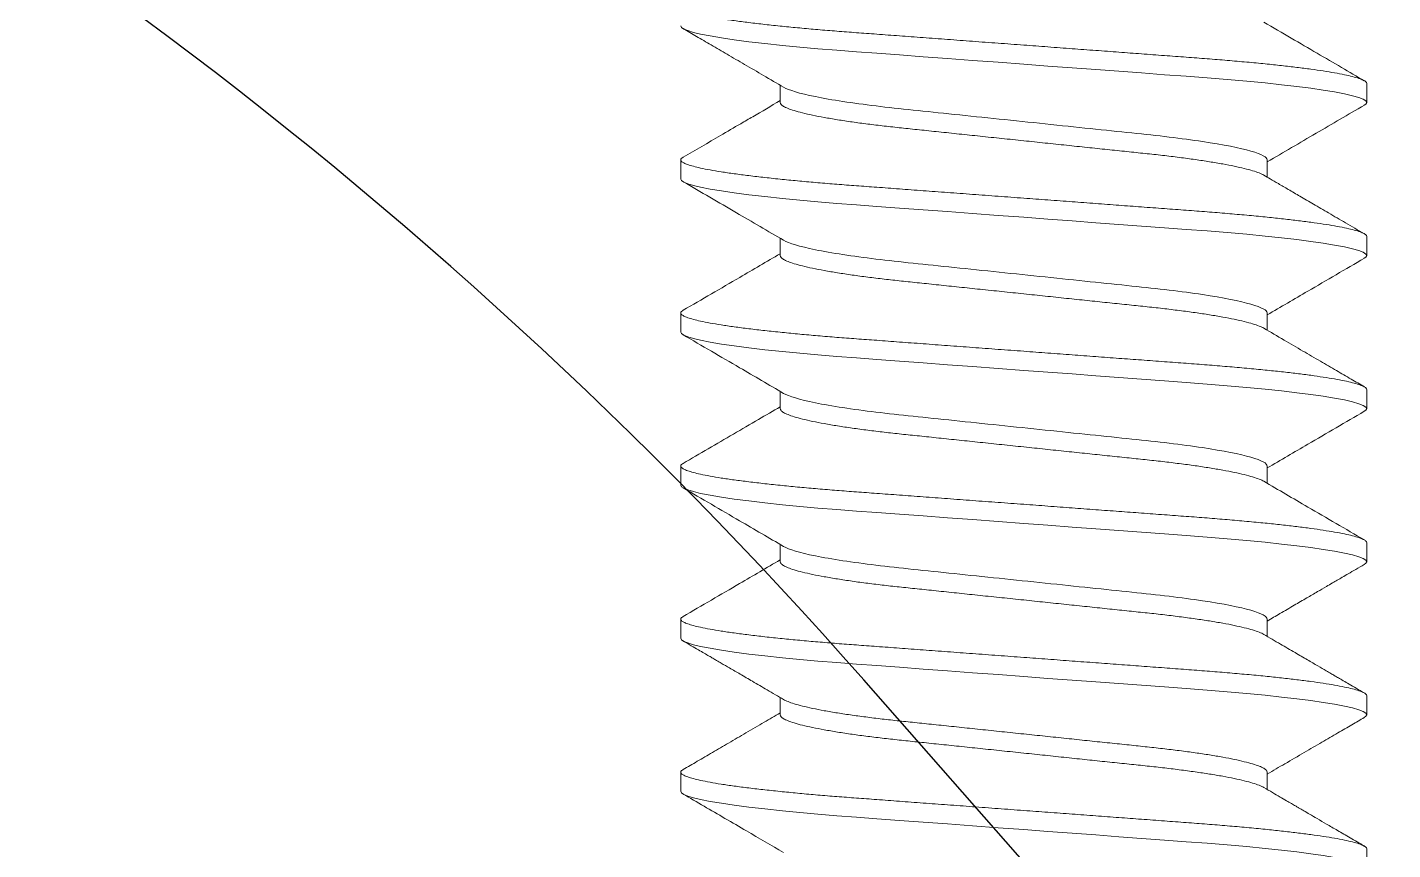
# Model space of a CAD drawing. Header units: inches. Extents: x -1 to 66.5, y -11.9 to 25.2.
# Drawn here: x 38.9843 to 39.2072, y -6.4275 to -6.2932 of the extents above; entities that cross this region are included whole.
import ezdxf

# ---------------------------------------------------------------- set-up
doc = ezdxf.new("R2010")
doc.units = ezdxf.units.IN
doc.header["$MEASUREMENT"] = 0
doc.linetypes.add('SLD-Solid', pattern=[0])
doc.layers.add('Clamp', color=30, linetype='Continuous')
doc.layers.add('Fastener', color=134, linetype='Continuous')

msp = doc.modelspace()

# ---------------------------------------------------------------- linework, layer by layer
at = {"layer": 'Clamp'}
msp.add_line((39.88488, -7.26878), (39.12087, -6.39977), dxfattribs=at)
msp.add_arc((38.5576, -6.89497), 0.75, 41.32105, 90, dxfattribs=at)
at = {"layer": 'Fastener', "linetype": 'SLD-Solid', "lineweight": 15}
for p, q in [((39.10723, -6.30547), (39.10723, -6.30266)), ((39.20299, -6.30235), (39.20299, -6.30547)), ((39.09099, -6.31797), (39.09099, -6.31485)), ((39.18675, -6.31485), (39.18675, -6.31767)), ((39.10723, -6.33047), (39.10723, -6.32766)), ((39.20299, -6.32735), (39.20299, -6.33047)), ((39.09099, -6.34297), (39.09099, -6.33985)), ((39.18675, -6.33985), (39.18675, -6.34267)), ((39.10723, -6.35547), (39.10723, -6.35266)), ((39.20299, -6.35235), (39.20299, -6.35547)), ((39.09099, -6.36797), (39.09099, -6.36485)), ((39.18675, -6.36485), (39.18675, -6.36767)), ((39.10723, -6.38047), (39.10723, -6.37766)), ((39.20299, -6.37735), (39.20299, -6.38047)), ((39.09099, -6.39297), (39.09099, -6.38985)), ((39.18675, -6.38985), (39.18675, -6.39267)), ((39.20299, -6.40235), (39.20299, -6.40547)), ((39.10723, -6.40547), (39.10723, -6.40266)), ((39.09099, -6.41797), (39.09099, -6.41485)), ((39.18675, -6.41485), (39.18675, -6.41767)), ((39.20299, -6.42735), (39.20299, -6.43047))]:
    msp.add_line(p, q, dxfattribs=at)
at = {"layer": 'Fastener', "linetype": 'SLD-Solid', "lineweight": 15, "flags": 128}
for points in [[(39.20258, -6.30591), (39.20287, -6.30572), (39.20299, -6.30547), (39.20285, -6.30522), (39.20243, -6.30494), (39.2017, -6.30466), (39.20067, -6.30436), (39.19934, -6.30406), (39.19771, -6.30375), (39.1959, -6.30345), (39.19386, -6.30316), (39.19158, -6.30287), (39.18909, -6.30258), (39.18641, -6.30229), (39.18339, -6.302), (39.18022, -6.30172), (39.17692, -6.30145), (39.17352, -6.3012), (39.16995, -6.30093), (39.1662, -6.30065), (39.16253, -6.30038), (39.15874, -6.3001), (39.15488, -6.29981), (39.15095, -6.29952), (39.14699, -6.29922), (39.1428, -6.29891), (39.13864, -6.2986), (39.13455, -6.2983), (39.13056, -6.298), (39.1267, -6.29771), (39.123, -6.29744), (39.11968, -6.29719), (39.11649, -6.29695), (39.1134, -6.2967), (39.11042, -6.29643), (39.10758, -6.29616), (39.10474, -6.29585), (39.10212, -6.29555), (39.09974, -6.29524), (39.09762, -6.29492), (39.09578, -6.29461), (39.09423, -6.29431), (39.09305, -6.29402), (39.09214, -6.29374), (39.0915, -6.29348), (39.09112, -6.29322), (39.09099, -6.29297), (39.09099, -6.29297)], [(39.20258, -6.33091), (39.20287, -6.33072), (39.20299, -6.33047), (39.20285, -6.33022), (39.20243, -6.32994), (39.2017, -6.32966), (39.20067, -6.32936), (39.19934, -6.32906), (39.19771, -6.32875), (39.1959, -6.32845), (39.19386, -6.32816), (39.19158, -6.32787), (39.18909, -6.32758), (39.18641, -6.32729), (39.18339, -6.327), (39.18022, -6.32672), (39.17692, -6.32645), (39.17352, -6.3262), (39.16995, -6.32593), (39.1662, -6.32565), (39.16253, -6.32538), (39.15874, -6.3251), (39.15488, -6.32481), (39.15095, -6.32452), (39.14699, -6.32422), (39.1428, -6.32391), (39.13864, -6.3236), (39.13455, -6.3233), (39.13056, -6.323), (39.1267, -6.32271), (39.123, -6.32244), (39.11968, -6.32219), (39.11649, -6.32195), (39.1134, -6.3217), (39.11042, -6.32143), (39.10758, -6.32116), (39.10474, -6.32085), (39.10212, -6.32055), (39.09974, -6.32024), (39.09762, -6.31992), (39.09578, -6.31961), (39.09423, -6.31931), (39.09305, -6.31902), (39.09214, -6.31874), (39.0915, -6.31848), (39.09112, -6.31822), (39.09099, -6.31797), (39.09099, -6.31797)], [(39.20258, -6.35591), (39.20287, -6.35572), (39.20299, -6.35547), (39.20285, -6.35522), (39.20243, -6.35494), (39.2017, -6.35466), (39.20067, -6.35436), (39.19934, -6.35406), (39.19771, -6.35375), (39.1959, -6.35345), (39.19386, -6.35316), (39.19158, -6.35287), (39.18909, -6.35258), (39.18641, -6.35229), (39.18339, -6.352), (39.18022, -6.35172), (39.17692, -6.35145), (39.17352, -6.3512), (39.16995, -6.35093), (39.1662, -6.35065), (39.16253, -6.35038), (39.15874, -6.3501), (39.15488, -6.34981), (39.15095, -6.34952), (39.14699, -6.34922), (39.1428, -6.34891), (39.13864, -6.3486), (39.13455, -6.3483), (39.13056, -6.348), (39.1267, -6.34771), (39.123, -6.34744), (39.11968, -6.34719), (39.11649, -6.34695), (39.1134, -6.3467), (39.11042, -6.34643), (39.10758, -6.34616), (39.10474, -6.34585), (39.10212, -6.34555), (39.09974, -6.34524), (39.09762, -6.34492), (39.09578, -6.34461), (39.09423, -6.34431), (39.09305, -6.34402), (39.09214, -6.34374), (39.0915, -6.34348), (39.09112, -6.34322), (39.09099, -6.34297), (39.09099, -6.34297)], [(39.20258, -6.38091), (39.20287, -6.38072), (39.20299, -6.38047), (39.20285, -6.38022), (39.20243, -6.37994), (39.2017, -6.37966), (39.20067, -6.37936), (39.19934, -6.37906), (39.19771, -6.37875), (39.1959, -6.37845), (39.19386, -6.37816), (39.19158, -6.37787), (39.18909, -6.37758), (39.18641, -6.37729), (39.18339, -6.377), (39.18022, -6.37672), (39.17692, -6.37645), (39.17352, -6.3762), (39.16995, -6.37593), (39.1662, -6.37565), (39.16253, -6.37538), (39.15874, -6.3751), (39.15488, -6.37481), (39.15095, -6.37452), (39.14699, -6.37422), (39.1428, -6.37391), (39.13864, -6.3736), (39.13455, -6.3733), (39.13056, -6.373), (39.1267, -6.37271), (39.123, -6.37244), (39.11968, -6.37219), (39.11649, -6.37195), (39.1134, -6.3717), (39.11042, -6.37143), (39.10758, -6.37116), (39.10474, -6.37085), (39.10212, -6.37055), (39.09974, -6.37024), (39.09762, -6.36992), (39.09578, -6.36961), (39.09423, -6.36931), (39.09305, -6.36902), (39.09214, -6.36874), (39.0915, -6.36848), (39.09112, -6.36822), (39.09099, -6.36797), (39.09099, -6.36797)], [(39.20258, -6.40592), (39.20287, -6.40572), (39.20299, -6.40547), (39.20285, -6.40522), (39.20243, -6.40494), (39.2017, -6.40466), (39.20067, -6.40436), (39.19934, -6.40406), (39.19771, -6.40375), (39.1959, -6.40345), (39.19386, -6.40316), (39.19158, -6.40287), (39.18909, -6.40258), (39.18641, -6.40229), (39.18339, -6.402), (39.18022, -6.40172), (39.17692, -6.40145), (39.17352, -6.4012), (39.16995, -6.40093), (39.1662, -6.40065), (39.16253, -6.40038), (39.15874, -6.4001), (39.15488, -6.39981), (39.15095, -6.39952), (39.14699, -6.39922), (39.1428, -6.39891), (39.13864, -6.3986), (39.13455, -6.3983), (39.13056, -6.398), (39.1267, -6.39771), (39.123, -6.39744), (39.11968, -6.39719), (39.11649, -6.39695), (39.1134, -6.3967), (39.11042, -6.39643), (39.10758, -6.39616), (39.10474, -6.39585), (39.10212, -6.39555), (39.09974, -6.39524), (39.09762, -6.39492), (39.09578, -6.39461), (39.09423, -6.39431), (39.09305, -6.39402), (39.09214, -6.39374), (39.0915, -6.39348), (39.09112, -6.39322), (39.09099, -6.39297), (39.09099, -6.39297)], [(39.20258, -6.43092), (39.20287, -6.43072), (39.20299, -6.43047), (39.20285, -6.43022), (39.20243, -6.42994), (39.2017, -6.42966), (39.20067, -6.42936), (39.19934, -6.42906), (39.19771, -6.42875), (39.1959, -6.42845), (39.19386, -6.42816), (39.19158, -6.42787), (39.18909, -6.42758), (39.18641, -6.42729), (39.18339, -6.427), (39.18022, -6.42672), (39.17692, -6.42645), (39.17352, -6.4262), (39.16995, -6.42593), (39.1662, -6.42565), (39.16253, -6.42538), (39.15874, -6.4251), (39.15488, -6.42481), (39.15095, -6.42452), (39.14699, -6.42422), (39.1428, -6.42391), (39.13864, -6.4236), (39.13455, -6.4233), (39.13056, -6.423), (39.1267, -6.42271), (39.123, -6.42244), (39.11968, -6.42219), (39.11649, -6.42195), (39.1134, -6.4217), (39.11042, -6.42143), (39.10758, -6.42116), (39.10474, -6.42085), (39.10212, -6.42055), (39.09974, -6.42024), (39.09762, -6.41992), (39.09578, -6.41961), (39.09423, -6.41931), (39.09305, -6.41902), (39.09214, -6.41874), (39.0915, -6.41848), (39.09112, -6.41822), (39.09099, -6.41797), (39.09099, -6.41797)]]:
    msp.add_lwpolyline(points, dxfattribs=at)
at = {"layer": 'Fastener', "linetype": 'SLD-Solid', "lineweight": 15}
for points, knots in [([(39.20299, -6.30235), (39.20297, -6.30226), (39.20291, -6.30209), (39.20247, -6.30182), (39.20175, -6.30153), (39.20072, -6.30124), (39.19939, -6.30093), (39.19778, -6.30063), (39.19594, -6.30033), (39.1939, -6.30003), (39.19162, -6.29974), (39.18913, -6.29945), (39.1864, -6.29916), (39.18344, -6.29888), (39.18026, -6.2986), (39.17696, -6.29833), (39.17353, -6.29807), (39.16995, -6.29781), (39.16627, -6.29753), (39.16253, -6.29726), (39.15874, -6.29697), (39.15488, -6.29669), (39.15095, -6.29639), (39.14691, -6.29609), (39.1428, -6.29579), (39.13864, -6.29548), (39.13455, -6.29517), (39.13056, -6.29488), (39.1267, -6.29459), (39.12307, -6.29432), (39.11966, -6.29407), (39.11645, -6.29383), (39.11336, -6.29357), (39.11038, -6.29331), (39.10748, -6.29302), (39.1047, -6.29273), (39.10207, -6.29242), (39.09969, -6.29211), (39.09757, -6.2918), (39.09573, -6.29149), (39.09422, -6.29119), (39.09301, -6.2909), (39.0921, -6.29062), (39.09146, -6.29035), (39.09107, -6.29009), (39.09095, -6.28984), (39.09105, -6.28962), (39.09131, -6.28947), (39.09141, -6.28941)], [0, 0, 0, 0, 0.021662, 0.043685, 0.066021, 0.088614, 0.111408, 0.134339, 0.15603, 0.177733, 0.199393, 0.220955, 0.242368, 0.264858, 0.287066, 0.30894, 0.330508, 0.35233, 0.374494, 0.395657, 0.417032, 0.438566, 0.46021, 0.481908, 0.50492, 0.527866, 0.550683, 0.573308, 0.595684, 0.617755, 0.638242, 0.658599, 0.679271, 0.700236, 0.721448, 0.744163, 0.767043, 0.790025, 0.813045, 0.836036, 0.858935, 0.880383, 0.901642, 0.922663, 0.943401, 0.963816, 0.985478, 1, 1, 1, 1]), ([(39.18619, -6.29234), (39.18769, -6.29322), (39.19059, -6.29492), (39.19482, -6.29738), (39.1988, -6.2997), (39.20137, -6.30119), (39.2026, -6.30191)], [0, 0, 0, 0, 0.273535, 0.531456, 0.773647, 1, 1, 1, 1]), ([(39.10779, -6.30298), (39.10669, -6.30234), (39.10457, -6.3011), (39.10149, -6.2993), (39.09864, -6.29764), (39.09601, -6.29611), (39.09362, -6.29472), (39.0921, -6.29383), (39.09138, -6.29341)], [0, 0, 0, 0, 0.2013768, 0.3889398, 0.5626344, 0.7224076, 0.8682099, 1, 1, 1, 1]), ([(39.18675, -6.31485), (39.18675, -6.31442), (39.18589, -6.31393), (39.1823, -6.3129), (39.17956, -6.31235), (39.1745, -6.31159), (39.17265, -6.31135), (39.16878, -6.31088), (39.16678, -6.31067), (39.16037, -6.31), (39.15551, -6.30949), (39.1455, -6.30844), (39.14037, -6.30791), (39.13092, -6.30692), (39.12672, -6.30651), (39.11903, -6.30557), (39.11559, -6.30505), (39.11037, -6.30399), (39.10861, -6.30346), (39.10779, -6.30298)], [0, 0, 0, 0, 0.125, 0.125, 0.25, 0.25, 0.3125, 0.3125, 0.375, 0.375, 0.5, 0.5, 0.625, 0.625, 0.75, 0.75, 0.875, 0.875, 1, 1, 1, 1]), ([(39.09138, -6.31441), (39.09341, -6.31323), (39.09655, -6.31141), (39.10033, -6.3092), (39.10359, -6.3073), (39.10573, -6.30605), (39.10723, -6.30517)], [0, 0, 0, 0, 0.3837041, 0.5932796, 0.7162439, 1, 1, 1, 1]), ([(39.18619, -6.31734), (39.18618, -6.31734), (39.18603, -6.31722), (39.18545, -6.31698), (39.18442, -6.31662), (39.18306, -6.31625), (39.18142, -6.31588), (39.17952, -6.31551), (39.17738, -6.31515), (39.17501, -6.31479), (39.17244, -6.31445), (39.1697, -6.31411), (39.16683, -6.3138), (39.16381, -6.31349), (39.16065, -6.31316), (39.15736, -6.31281), (39.15397, -6.31246), (39.1505, -6.31209), (39.14697, -6.31172), (39.14342, -6.31135), (39.13989, -6.31098), (39.13645, -6.31062), (39.13312, -6.31027), (39.12997, -6.30994), (39.127, -6.30963), (39.12418, -6.30932), (39.1215, -6.309), (39.11894, -6.30865), (39.11656, -6.30829), (39.11439, -6.30792), (39.11247, -6.30755), (39.11083, -6.30717), (39.10949, -6.30681), (39.10847, -6.30645), (39.10775, -6.30611), (39.10731, -6.30578), (39.10726, -6.30558), (39.10723, -6.30547)], [0, 0, 0, 0, 0.001034, 0.030594, 0.06051, 0.090667, 0.120402, 0.150133, 0.179742, 0.209115, 0.238666, 0.26775, 0.296272, 0.324823, 0.353932, 0.382971, 0.412352, 0.441967, 0.4717, 0.501973, 0.532121, 0.562023, 0.591563, 0.620635, 0.64864, 0.67668, 0.705259, 0.734285, 0.764195, 0.794347, 0.824621, 0.854892, 0.885035, 0.914399, 0.943414, 0.971978, 1, 1, 1, 1]), ([(39.20261, -6.30591), (39.19997, -6.30744), (39.19469, -6.31052), (39.18941, -6.31361), (39.18675, -6.31516)], [0, 0, 0, 0, 0.497806, 1, 1, 1, 1]), ([(39.20299, -6.32735), (39.20297, -6.32726), (39.20291, -6.32709), (39.20247, -6.32682), (39.20175, -6.32653), (39.20072, -6.32624), (39.19939, -6.32593), (39.19778, -6.32563), (39.19594, -6.32533), (39.1939, -6.32503), (39.19162, -6.32474), (39.18913, -6.32445), (39.1864, -6.32416), (39.18344, -6.32388), (39.18026, -6.3236), (39.17696, -6.32333), (39.17353, -6.32307), (39.16995, -6.32281), (39.16627, -6.32253), (39.16253, -6.32226), (39.15874, -6.32197), (39.15488, -6.32169), (39.15095, -6.32139), (39.14691, -6.32109), (39.1428, -6.32079), (39.13864, -6.32048), (39.13455, -6.32017), (39.13056, -6.31988), (39.1267, -6.31959), (39.12307, -6.31932), (39.11966, -6.31907), (39.11645, -6.31883), (39.11336, -6.31857), (39.11038, -6.31831), (39.10748, -6.31802), (39.1047, -6.31773), (39.10207, -6.31742), (39.09969, -6.31711), (39.09757, -6.3168), (39.09573, -6.31649), (39.09422, -6.31619), (39.09301, -6.3159), (39.0921, -6.31562), (39.09146, -6.31535), (39.09107, -6.31509), (39.09095, -6.31484), (39.09105, -6.31462), (39.09131, -6.31447), (39.09141, -6.31441)], [0, 0, 0, 0, 0.0216608, 0.0436831, 0.0660175, 0.0886099, 0.1114021, 0.1343326, 0.1560227, 0.1777244, 0.199383, 0.2209443, 0.2423559, 0.2648446, 0.2870516, 0.3089247, 0.3304913, 0.3523128, 0.3744752, 0.3956377, 0.4170109, 0.4385448, 0.4601873, 0.4818844, 0.5048946, 0.5278397, 0.5506555, 0.5732801, 0.5956548, 0.6177248, 0.6382101, 0.6585661, 0.6792378, 0.7002013, 0.7214126, 0.7441266, 0.7670055, 0.7899865, 0.8130048, 0.835995, 0.8588924, 0.8803401, 0.9015979, 0.9226178, 0.9433549, 0.9637682, 0.985429, 1, 1, 1, 1]), ([(39.18619, -6.31734), (39.18654, -6.31754), (39.18733, -6.31801), (39.18866, -6.31878), (39.19028, -6.31973), (39.19218, -6.32084), (39.19438, -6.32212), (39.19686, -6.32357), (39.19964, -6.32519), (39.20158, -6.32632), (39.20261, -6.32691)], [0, 0, 0, 0, 0.06359, 0.144676, 0.243279, 0.359422, 0.493133, 0.644441, 0.813382, 1, 1, 1, 1]), ([(39.10779, -6.32798), (39.10522, -6.32648), (39.09975, -6.32328), (39.09428, -6.3201), (39.09138, -6.31841)], [0, 0, 0, 0, 0.470522, 1, 1, 1, 1]), ([(39.18675, -6.33985), (39.18675, -6.33942), (39.18589, -6.33893), (39.1823, -6.3379), (39.17956, -6.33735), (39.1745, -6.33659), (39.17265, -6.33635), (39.16878, -6.33588), (39.16678, -6.33567), (39.16037, -6.335), (39.15551, -6.33449), (39.1455, -6.33344), (39.14037, -6.33291), (39.13092, -6.33192), (39.12672, -6.33151), (39.11902, -6.33057), (39.11559, -6.33005), (39.11037, -6.32899), (39.10861, -6.32846), (39.10779, -6.32798)], [0, 0, 0, 0, 0.125, 0.125, 0.25, 0.25, 0.3125, 0.3125, 0.375, 0.375, 0.5, 0.5, 0.625, 0.625, 0.75, 0.75, 0.875, 0.875, 1, 1, 1, 1]), ([(39.09138, -6.33941), (39.09446, -6.33762), (39.09975, -6.33455), (39.10502, -6.33146), (39.10723, -6.33017)], [0, 0, 0, 0, 0.5822999, 1, 1, 1, 1]), ([(39.18619, -6.34234), (39.18618, -6.34234), (39.18603, -6.34222), (39.18545, -6.34198), (39.18442, -6.34162), (39.18306, -6.34125), (39.18142, -6.34088), (39.17952, -6.34051), (39.17738, -6.34015), (39.17501, -6.33979), (39.17244, -6.33945), (39.1697, -6.33911), (39.16683, -6.3388), (39.16381, -6.33849), (39.16065, -6.33816), (39.15736, -6.33781), (39.15397, -6.33746), (39.1505, -6.33709), (39.14697, -6.33672), (39.14342, -6.33635), (39.13989, -6.33598), (39.13645, -6.33562), (39.13312, -6.33527), (39.12997, -6.33494), (39.127, -6.33463), (39.12418, -6.33432), (39.1215, -6.334), (39.11894, -6.33365), (39.11656, -6.33329), (39.11439, -6.33292), (39.11247, -6.33255), (39.11083, -6.33217), (39.10949, -6.33181), (39.10847, -6.33145), (39.10775, -6.33111), (39.10731, -6.33078), (39.10726, -6.33058), (39.10723, -6.33047)], [0, 0, 0, 0, 0.00103, 0.03059, 0.060507, 0.090663, 0.120398, 0.15013, 0.179739, 0.209112, 0.238663, 0.267747, 0.29627, 0.32482, 0.353929, 0.382968, 0.41235, 0.441965, 0.471698, 0.501971, 0.532119, 0.562021, 0.591562, 0.620634, 0.648639, 0.676678, 0.705258, 0.734284, 0.764194, 0.794346, 0.82462, 0.854891, 0.885035, 0.914399, 0.943414, 0.971978, 1, 1, 1, 1]), ([(39.20261, -6.33091), (39.19953, -6.3327), (39.19424, -6.33578), (39.18896, -6.33887), (39.18675, -6.34016)], [0, 0, 0, 0, 0.582218, 1, 1, 1, 1]), ([(39.20299, -6.35235), (39.20297, -6.35226), (39.20291, -6.35209), (39.20247, -6.35182), (39.20175, -6.35153), (39.20072, -6.35124), (39.19939, -6.35093), (39.19778, -6.35063), (39.19594, -6.35033), (39.1939, -6.35003), (39.19162, -6.34974), (39.18913, -6.34945), (39.1864, -6.34916), (39.18344, -6.34888), (39.18026, -6.3486), (39.17696, -6.34833), (39.17353, -6.34807), (39.16995, -6.34781), (39.16627, -6.34753), (39.16253, -6.34726), (39.15874, -6.34697), (39.15488, -6.34669), (39.15095, -6.34639), (39.14691, -6.34609), (39.1428, -6.34579), (39.13864, -6.34548), (39.13455, -6.34517), (39.13056, -6.34488), (39.1267, -6.34459), (39.12307, -6.34432), (39.11966, -6.34407), (39.11645, -6.34383), (39.11336, -6.34357), (39.11038, -6.34331), (39.10748, -6.34302), (39.1047, -6.34273), (39.10207, -6.34242), (39.09969, -6.34211), (39.09757, -6.3418), (39.09573, -6.34149), (39.09422, -6.34119), (39.09301, -6.3409), (39.0921, -6.34062), (39.09146, -6.34035), (39.09107, -6.34009), (39.09095, -6.33984), (39.09105, -6.33962), (39.09131, -6.33947), (39.09141, -6.33941)], [0, 0, 0, 0, 0.021663, 0.043687, 0.066023, 0.088617, 0.111412, 0.134344, 0.156036, 0.177739, 0.1994, 0.220963, 0.242376, 0.264867, 0.287076, 0.308951, 0.330519, 0.352343, 0.374507, 0.395671, 0.417046, 0.438582, 0.460226, 0.481925, 0.504937, 0.527884, 0.550702, 0.573329, 0.595705, 0.617777, 0.638264, 0.658622, 0.679295, 0.700261, 0.721474, 0.74419, 0.76707, 0.790053, 0.813074, 0.836066, 0.858965, 0.880415, 0.901674, 0.922696, 0.943435, 0.96385, 0.985513, 1, 1, 1, 1]), ([(39.10779, -6.35298), (39.1054, -6.35158), (39.09993, -6.34839), (39.09446, -6.3452), (39.09138, -6.34341)], [0, 0, 0, 0, 0.437735, 1, 1, 1, 1]), ([(39.18619, -6.34234), (39.18729, -6.34298), (39.18942, -6.34423), (39.19249, -6.34602), (39.19535, -6.34769), (39.19797, -6.34921), (39.20036, -6.35061), (39.20188, -6.35149), (39.20261, -6.35191)], [0, 0, 0, 0, 0.201311, 0.388831, 0.562507, 0.722292, 0.868137, 1, 1, 1, 1]), ([(39.18675, -6.36485), (39.18675, -6.36442), (39.18589, -6.36393), (39.1823, -6.3629), (39.17956, -6.36235), (39.17449, -6.36159), (39.17265, -6.36135), (39.16878, -6.36088), (39.16678, -6.36067), (39.16037, -6.36), (39.15551, -6.35949), (39.1455, -6.35844), (39.14037, -6.35791), (39.13092, -6.35692), (39.12672, -6.35651), (39.11902, -6.35557), (39.11558, -6.35505), (39.11037, -6.35399), (39.10861, -6.35346), (39.10779, -6.35298)], [0, 0, 0, 0, 0.125, 0.125, 0.25, 0.25, 0.3125, 0.3125, 0.375, 0.375, 0.5, 0.5, 0.625, 0.625, 0.75, 0.75, 0.875, 0.875, 1, 1, 1, 1]), ([(39.09137, -6.36442), (39.09274, -6.36362), (39.09548, -6.36203), (39.09959, -6.35963), (39.10351, -6.35735), (39.10605, -6.35586), (39.10723, -6.35517)], [0, 0, 0, 0, 0.25937, 0.518365, 0.777009, 1, 1, 1, 1]), ([(39.18619, -6.36734), (39.18618, -6.36734), (39.18603, -6.36722), (39.18545, -6.36698), (39.18442, -6.36662), (39.18306, -6.36625), (39.18142, -6.36588), (39.17952, -6.36551), (39.17738, -6.36515), (39.17501, -6.36479), (39.17244, -6.36445), (39.1697, -6.36411), (39.16683, -6.3638), (39.16381, -6.36349), (39.16065, -6.36316), (39.15736, -6.36281), (39.15397, -6.36246), (39.1505, -6.36209), (39.14697, -6.36172), (39.14342, -6.36135), (39.13989, -6.36098), (39.13645, -6.36062), (39.13312, -6.36027), (39.12997, -6.35994), (39.127, -6.35963), (39.12418, -6.35932), (39.1215, -6.359), (39.11894, -6.35865), (39.11656, -6.35829), (39.11439, -6.35792), (39.11247, -6.35755), (39.11083, -6.35717), (39.10949, -6.35681), (39.10847, -6.35645), (39.10775, -6.35611), (39.10731, -6.35578), (39.10726, -6.35558), (39.10723, -6.35547)], [0, 0, 0, 0, 0.0010897, 0.0306482, 0.0605629, 0.0907179, 0.120451, 0.1501805, 0.1797884, 0.2091597, 0.2387083, 0.2677911, 0.2963118, 0.3248609, 0.3539682, 0.3830053, 0.4123854, 0.4419987, 0.4717301, 0.5020009, 0.5321472, 0.5620474, 0.5915862, 0.6206567, 0.6486598, 0.6766978, 0.7052753, 0.7343004, 0.7642079, 0.7943585, 0.8246308, 0.8549001, 0.8850419, 0.9144043, 0.9434173, 0.9719797, 1, 1, 1, 1]), ([(39.2026, -6.35591), (39.19953, -6.3577), (39.19424, -6.36078), (39.18896, -6.36387), (39.18675, -6.36516)], [0, 0, 0, 0, 0.582067, 1, 1, 1, 1]), ([(39.20299, -6.37735), (39.20297, -6.37726), (39.20291, -6.37709), (39.20247, -6.37682), (39.20175, -6.37653), (39.20072, -6.37624), (39.19939, -6.37593), (39.19778, -6.37563), (39.19594, -6.37533), (39.1939, -6.37503), (39.19162, -6.37474), (39.18913, -6.37445), (39.1864, -6.37416), (39.18344, -6.37388), (39.18026, -6.3736), (39.17696, -6.37333), (39.17353, -6.37307), (39.16995, -6.37281), (39.16627, -6.37253), (39.16253, -6.37226), (39.15874, -6.37197), (39.15488, -6.37169), (39.15095, -6.37139), (39.14691, -6.37109), (39.1428, -6.37079), (39.13864, -6.37048), (39.13455, -6.37017), (39.13056, -6.36988), (39.1267, -6.36959), (39.12307, -6.36932), (39.11966, -6.36907), (39.11645, -6.36883), (39.11336, -6.36857), (39.11038, -6.36831), (39.10748, -6.36802), (39.1047, -6.36773), (39.10207, -6.36742), (39.09969, -6.36711), (39.09757, -6.3668), (39.09573, -6.36649), (39.09422, -6.36619), (39.09301, -6.3659), (39.0921, -6.36562), (39.09146, -6.36535), (39.09107, -6.36509), (39.09095, -6.36484), (39.09105, -6.36462), (39.0913, -6.36447), (39.0914, -6.36442)], [0, 0, 0, 0, 0.021672, 0.043705, 0.066051, 0.088655, 0.111459, 0.134401, 0.156102, 0.177815, 0.199485, 0.221057, 0.24248, 0.26498, 0.287198, 0.309083, 0.33066, 0.352493, 0.374667, 0.39584, 0.417224, 0.438769, 0.460423, 0.482131, 0.505153, 0.52811, 0.550937, 0.573573, 0.595959, 0.618041, 0.638536, 0.658903, 0.679585, 0.700559, 0.721781, 0.744507, 0.767398, 0.79039, 0.81342, 0.836422, 0.859332, 0.88079, 0.902059, 0.923089, 0.943837, 0.964261, 0.985933, 1, 1, 1, 1]), ([(39.10779, -6.37798), (39.1054, -6.37658), (39.09993, -6.37339), (39.09446, -6.3702), (39.09138, -6.36841)], [0, 0, 0, 0, 0.437786, 1, 1, 1, 1]), ([(39.18619, -6.36734), (39.18859, -6.36874), (39.19405, -6.37194), (39.19953, -6.37512), (39.20261, -6.37691)], [0, 0, 0, 0, 0.4378096, 1, 1, 1, 1]), ([(39.18675, -6.38985), (39.18675, -6.38942), (39.18589, -6.38893), (39.1823, -6.38789), (39.17956, -6.38735), (39.17449, -6.38659), (39.17265, -6.38635), (39.16878, -6.38588), (39.16678, -6.38567), (39.16037, -6.385), (39.15551, -6.38449), (39.1455, -6.38344), (39.14037, -6.38291), (39.13092, -6.38192), (39.12672, -6.38151), (39.11902, -6.38057), (39.11558, -6.38005), (39.11037, -6.37899), (39.10861, -6.37846), (39.10779, -6.37798)], [0, 0, 0, 0, 0.125, 0.125, 0.25, 0.25, 0.3125, 0.3125, 0.375, 0.375, 0.5, 0.5, 0.625, 0.625, 0.75, 0.75, 0.875, 0.875, 1, 1, 1, 1]), ([(39.09138, -6.38941), (39.09446, -6.38762), (39.09974, -6.38455), (39.10502, -6.38146), (39.10723, -6.38017)], [0, 0, 0, 0, 0.581692, 1, 1, 1, 1]), ([(39.18619, -6.39234), (39.18618, -6.39234), (39.18603, -6.39222), (39.18545, -6.39198), (39.18442, -6.39162), (39.18306, -6.39125), (39.18142, -6.39088), (39.17952, -6.39051), (39.17738, -6.39015), (39.17501, -6.38979), (39.17244, -6.38945), (39.1697, -6.38911), (39.16683, -6.3888), (39.16381, -6.38849), (39.16065, -6.38816), (39.15736, -6.38781), (39.15397, -6.38746), (39.1505, -6.38709), (39.14697, -6.38672), (39.14342, -6.38635), (39.13989, -6.38598), (39.13645, -6.38562), (39.13312, -6.38527), (39.12997, -6.38494), (39.127, -6.38463), (39.12418, -6.38432), (39.1215, -6.384), (39.11894, -6.38365), (39.11656, -6.38329), (39.11439, -6.38292), (39.11247, -6.38255), (39.11083, -6.38218), (39.10949, -6.38181), (39.10847, -6.38145), (39.10775, -6.38111), (39.10731, -6.38078), (39.10726, -6.38058), (39.10723, -6.38047)], [0, 0, 0, 0, 0.00117, 0.030726, 0.060638, 0.090791, 0.120522, 0.150249, 0.179854, 0.209223, 0.238769, 0.26785, 0.296368, 0.324915, 0.35402, 0.383055, 0.412433, 0.442044, 0.471773, 0.502041, 0.532185, 0.562083, 0.591619, 0.620687, 0.648688, 0.676724, 0.705299, 0.734322, 0.764227, 0.794375, 0.824645, 0.854912, 0.885051, 0.914411, 0.943422, 0.971982, 1, 1, 1, 1]), ([(39.2026, -6.38091), (39.20213, -6.38119), (39.20126, -6.3817), (39.20005, -6.3824), (39.19905, -6.38298), (39.19819, -6.38348), (39.19733, -6.38398), (39.19626, -6.3846), (39.19486, -6.38542), (39.19311, -6.38644), (39.19107, -6.38763), (39.18892, -6.38889), (39.18744, -6.38975), (39.18675, -6.39016)], [0, 0, 0, 0, 0.089254, 0.16547, 0.228658, 0.278826, 0.327947, 0.390075, 0.481807, 0.592248, 0.721364, 0.86911, 1, 1, 1, 1]), ([(39.20299, -6.40235), (39.20297, -6.40226), (39.20291, -6.40209), (39.20247, -6.40182), (39.20175, -6.40153), (39.20072, -6.40124), (39.19939, -6.40093), (39.19778, -6.40063), (39.19594, -6.40033), (39.1939, -6.40003), (39.19162, -6.39974), (39.18913, -6.39945), (39.1864, -6.39916), (39.18344, -6.39888), (39.18026, -6.3986), (39.17696, -6.39833), (39.17353, -6.39807), (39.16995, -6.39781), (39.16627, -6.39753), (39.16253, -6.39726), (39.15874, -6.39697), (39.15488, -6.39669), (39.15095, -6.39639), (39.14691, -6.39609), (39.1428, -6.39579), (39.13864, -6.39548), (39.13455, -6.39517), (39.13056, -6.39488), (39.1267, -6.39459), (39.12307, -6.39432), (39.11966, -6.39407), (39.11645, -6.39383), (39.11336, -6.39357), (39.11038, -6.39331), (39.10748, -6.39302), (39.1047, -6.39273), (39.10207, -6.39242), (39.09969, -6.39211), (39.09757, -6.3918), (39.09573, -6.39149), (39.09422, -6.39119), (39.09301, -6.3909), (39.0921, -6.39062), (39.09146, -6.39035), (39.09107, -6.39009), (39.09095, -6.38984), (39.09105, -6.38962), (39.09131, -6.38947), (39.09141, -6.38941)], [0, 0, 0, 0, 0.0216622, 0.0436858, 0.0660217, 0.0886155, 0.1114092, 0.1343411, 0.1560326, 0.1777356, 0.1993956, 0.2209583, 0.2423712, 0.2648613, 0.2870698, 0.3089442, 0.3305122, 0.3523351, 0.3744988, 0.3956628, 0.4170373, 0.4385726, 0.4602164, 0.4819148, 0.5049266, 0.5278731, 0.5506904, 0.5733164, 0.5956925, 0.6177639, 0.6382504, 0.6586077, 0.6792808, 0.7002456, 0.7214582, 0.7441736, 0.767054, 0.7900364, 0.8130562, 0.8360479, 0.8589468, 0.8803957, 0.9016549, 0.9226761, 0.9434146, 0.9638292, 0.9854913, 1, 1, 1, 1]), ([(39.10779, -6.40298), (39.10689, -6.40245), (39.10519, -6.40146), (39.10282, -6.40007), (39.10078, -6.39888), (39.09908, -6.39789), (39.0978, -6.39715), (39.09689, -6.39662), (39.09623, -6.39624), (39.09557, -6.39585), (39.09478, -6.39539), (39.09381, -6.39483), (39.09266, -6.39415), (39.09183, -6.39367), (39.09138, -6.39341)], [0, 0, 0, 0, 0.16532, 0.310169, 0.434496, 0.538252, 0.621396, 0.668147, 0.704366, 0.741381, 0.789447, 0.848567, 0.918749, 1, 1, 1, 1]), ([(39.18619, -6.39234), (39.1871, -6.39287), (39.18879, -6.39386), (39.19117, -6.39525), (39.19321, -6.39644), (39.19491, -6.39743), (39.19619, -6.39818), (39.1971, -6.39871), (39.19775, -6.39909), (39.19842, -6.39948), (39.19921, -6.39993), (39.20018, -6.4005), (39.20133, -6.40117), (39.20216, -6.40165), (39.2026, -6.40191)], [0, 0, 0, 0, 0.165311, 0.310153, 0.434475, 0.53823, 0.621376, 0.66813, 0.704352, 0.741372, 0.789441, 0.848564, 0.918748, 1, 1, 1, 1]), ([(39.18675, -6.41485), (39.18673, -6.41475), (39.18667, -6.41454), (39.18621, -6.4142), (39.18547, -6.41385), (39.18441, -6.41349), (39.18306, -6.41313), (39.18142, -6.41276), (39.17952, -6.41239), (39.17738, -6.41202), (39.17501, -6.41167), (39.17244, -6.41132), (39.1697, -6.41099), (39.16683, -6.41068), (39.16381, -6.41036), (39.16065, -6.41003), (39.15736, -6.40969), (39.15397, -6.40933), (39.1505, -6.40897), (39.14697, -6.4086), (39.14342, -6.40823), (39.13989, -6.40786), (39.13645, -6.40749), (39.13312, -6.40715), (39.12997, -6.40682), (39.127, -6.40651), (39.12418, -6.4062), (39.1215, -6.40587), (39.11894, -6.40553), (39.11656, -6.40517), (39.11439, -6.4048), (39.11247, -6.40442), (39.11083, -6.40405), (39.10949, -6.40368), (39.10849, -6.40333), (39.10794, -6.40309), (39.10779, -6.40298), (39.10779, -6.40298)], [0, 0, 0, 0, 0.028534, 0.057627, 0.087185, 0.117098, 0.147252, 0.176984, 0.206712, 0.236319, 0.265689, 0.295236, 0.324318, 0.352837, 0.381385, 0.410491, 0.439527, 0.468906, 0.498518, 0.528248, 0.558518, 0.588663, 0.618562, 0.6481, 0.677169, 0.705171, 0.733208, 0.761784, 0.790808, 0.820714, 0.850864, 0.881135, 0.911403, 0.941543, 0.970905, 0.999916, 1, 1, 1, 1]), ([(39.09138, -6.41441), (39.09215, -6.41396), (39.09374, -6.41304), (39.09622, -6.41159), (39.09887, -6.41005), (39.1017, -6.4084), (39.1045, -6.40677), (39.10636, -6.40568), (39.10723, -6.40517)], [0, 0, 0, 0, 0.145435, 0.301784, 0.469011, 0.647072, 0.835922, 1, 1, 1, 1]), ([(39.18619, -6.41734), (39.18618, -6.41734), (39.18603, -6.41722), (39.18545, -6.41698), (39.18442, -6.41662), (39.18306, -6.41625), (39.18142, -6.41588), (39.17952, -6.41551), (39.17738, -6.41515), (39.17501, -6.41479), (39.17244, -6.41445), (39.1697, -6.41411), (39.16683, -6.4138), (39.16381, -6.41349), (39.16065, -6.41316), (39.15736, -6.41281), (39.15397, -6.41246), (39.1505, -6.41209), (39.14697, -6.41172), (39.14342, -6.41135), (39.13989, -6.41098), (39.13645, -6.41062), (39.13312, -6.41027), (39.12997, -6.40994), (39.127, -6.40963), (39.12418, -6.40932), (39.1215, -6.409), (39.11894, -6.40865), (39.11656, -6.40829), (39.11439, -6.40792), (39.11247, -6.40755), (39.11083, -6.40718), (39.10949, -6.40681), (39.10847, -6.40645), (39.10775, -6.40611), (39.10731, -6.40578), (39.10726, -6.40558), (39.10723, -6.40547)], [0, 0, 0, 0, 0.0010764, 0.0306353, 0.0605503, 0.0907057, 0.1204392, 0.1501691, 0.1797775, 0.2091491, 0.2386982, 0.2677813, 0.2963024, 0.3248519, 0.3539596, 0.3829971, 0.4123776, 0.4419913, 0.471723, 0.5019943, 0.532141, 0.5620416, 0.5915808, 0.6206516, 0.6486552, 0.6766935, 0.7052713, 0.7342969, 0.7642047, 0.7943558, 0.8246285, 0.8548982, 0.8850404, 0.9144031, 0.9434165, 0.9719793, 1, 1, 1, 1]), ([(39.2026, -6.40591), (39.20193, -6.40631), (39.20049, -6.40715), (39.19818, -6.40849), (39.19558, -6.41), (39.1927, -6.41168), (39.18973, -6.41341), (39.18772, -6.41459), (39.18675, -6.41516)], [0, 0, 0, 0, 0.127438, 0.273001, 0.436645, 0.618309, 0.817931, 1, 1, 1, 1]), ([(39.20299, -6.42735), (39.20297, -6.42726), (39.20291, -6.42709), (39.20247, -6.42682), (39.20175, -6.42653), (39.20072, -6.42624), (39.19939, -6.42593), (39.19778, -6.42563), (39.19594, -6.42533), (39.1939, -6.42503), (39.19162, -6.42474), (39.18913, -6.42445), (39.1864, -6.42416), (39.18344, -6.42388), (39.18026, -6.4236), (39.17696, -6.42333), (39.17353, -6.42307), (39.16995, -6.42281), (39.16627, -6.42253), (39.16253, -6.42226), (39.15874, -6.42197), (39.15488, -6.42169), (39.15095, -6.42139), (39.14691, -6.42109), (39.1428, -6.42079), (39.13864, -6.42048), (39.13455, -6.42017), (39.13056, -6.41988), (39.1267, -6.41959), (39.12307, -6.41932), (39.11966, -6.41907), (39.11645, -6.41883), (39.11336, -6.41857), (39.11038, -6.41831), (39.10748, -6.41802), (39.1047, -6.41773), (39.10207, -6.41742), (39.09969, -6.41711), (39.09757, -6.4168), (39.09573, -6.41649), (39.09422, -6.41619), (39.09301, -6.4159), (39.0921, -6.41562), (39.09146, -6.41535), (39.09107, -6.41509), (39.09095, -6.41484), (39.09105, -6.41462), (39.09131, -6.41447), (39.09141, -6.41441)], [0, 0, 0, 0, 0.021663, 0.043687, 0.066023, 0.088618, 0.111412, 0.134344, 0.156036, 0.17774, 0.1994, 0.220963, 0.242377, 0.264867, 0.287076, 0.308951, 0.33052, 0.352343, 0.374507, 0.395672, 0.417047, 0.438583, 0.460227, 0.481926, 0.504938, 0.527885, 0.550703, 0.57333, 0.595706, 0.617778, 0.638265, 0.658623, 0.679296, 0.700262, 0.721475, 0.744191, 0.767072, 0.790055, 0.813075, 0.836067, 0.858967, 0.880416, 0.901676, 0.922697, 0.943436, 0.963851, 0.985514, 1, 1, 1, 1]), ([(39.18619, -6.41734), (39.18667, -6.41762), (39.18755, -6.41814), (39.18878, -6.41886), (39.18981, -6.41946), (39.19064, -6.41994), (39.19128, -6.42031), (39.19176, -6.4206), (39.19221, -6.42086), (39.19285, -6.42123), (39.19376, -6.42176), (39.195, -6.42248), (39.19651, -6.42337), (39.1983, -6.42441), (39.20036, -6.4256), (39.20182, -6.42646), (39.2026, -6.42691)], [0, 0, 0, 0, 0.0870931, 0.1620602, 0.2248811, 0.2755402, 0.314024, 0.3403221, 0.3640765, 0.3971712, 0.4558833, 0.5312761, 0.6233642, 0.7321653, 0.8577018, 1, 1, 1, 1]), ([(39.10779, -6.42798), (39.10577, -6.4268), (39.10258, -6.42493), (39.09711, -6.42174), (39.09366, -6.41974), (39.09138, -6.41841)], [0, 0, 0, 0, 0.3697537, 0.5844772, 1, 1, 1, 1])]:
    msp.add_open_spline(points, degree=3, knots=knots, dxfattribs=at)

doc.saveas('drawing.dxf')
